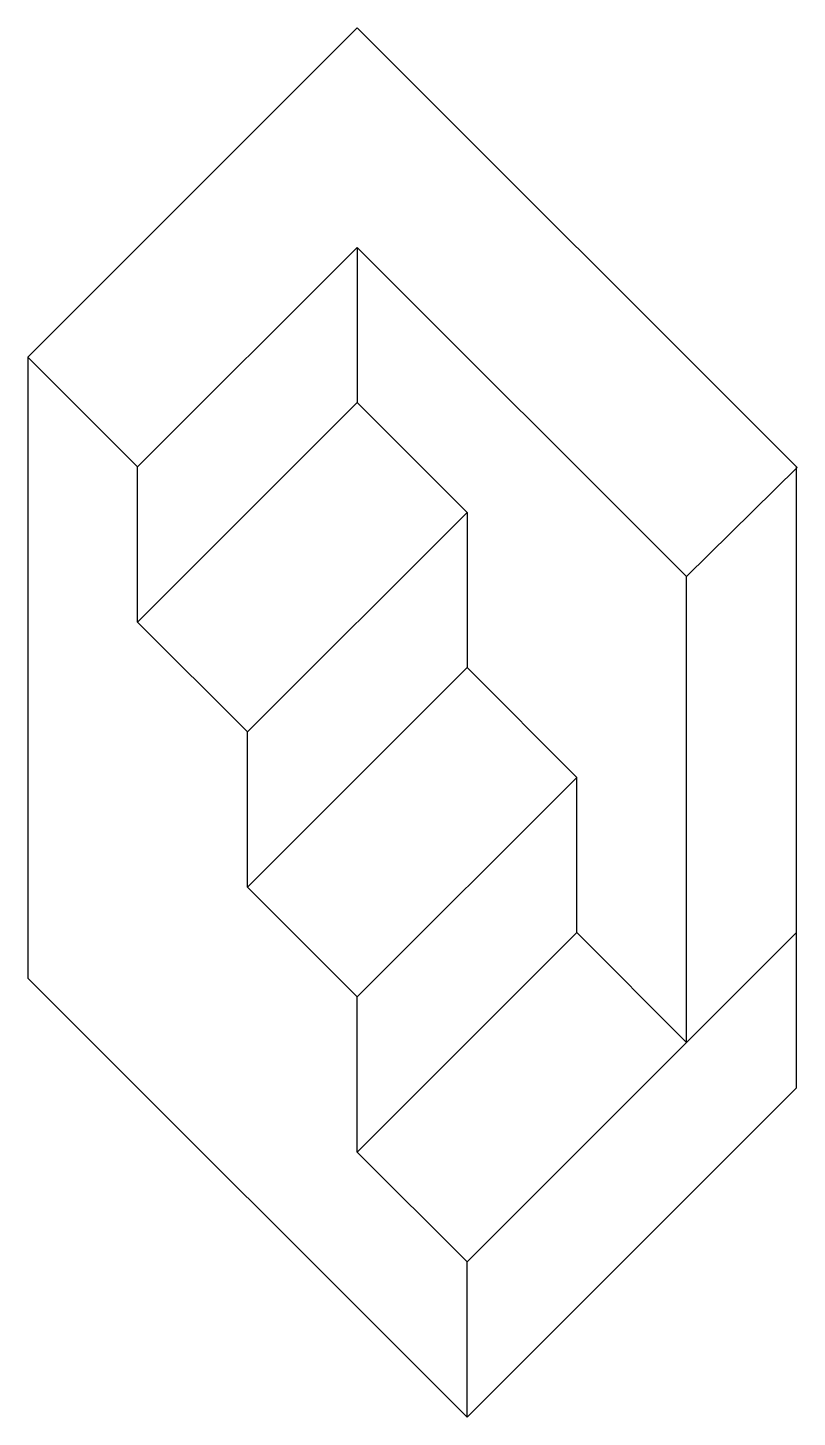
# Model space of a CAD drawing. Header units: millimetres. Extents: x 7426 to 7525, y 2520 to 2699.
import ezdxf

# ---------------------------------------------------------------- set-up
doc = ezdxf.new("R2010")
doc.units = ezdxf.units.MM

msp = doc.modelspace()

# ---------------------------------------------------------------- linework, layer by layer
for p, q in [((7425.95, 2656.33), (7468.38, 2698.76)), ((7468.38, 2698.76), (7525.04, 2642.09)), ((7440.09, 2642.19), (7468.38, 2670.47)), ((7468.38, 2670.47), (7468.38, 2650.47)), ((7510.8, 2628.05), (7468.38, 2670.47)), ((7440.09, 2642.19), (7425.95, 2656.33)), ((7425.95, 2656.33), (7425.95, 2576.33)), ((7440.09, 2622.19), (7468.38, 2650.47)), ((7468.38, 2650.47), (7482.52, 2636.33)), ((7440.09, 2622.19), (7440.09, 2642.19)), ((7510.8, 2628.05), (7525.04, 2642.09)), ((7524.95, 2582.19), (7524.95, 2642.19)), ((7454.23, 2608.05), (7482.52, 2636.33)), ((7482.52, 2636.33), (7482.52, 2616.33)), ((7510.8, 2568.05), (7510.8, 2628.05)), ((7454.23, 2608.05), (7440.09, 2622.19)), ((7454.23, 2588.05), (7482.52, 2616.33)), ((7482.52, 2616.33), (7496.66, 2602.19)), ((7454.23, 2588.05), (7454.23, 2608.05)), ((7468.38, 2573.9), (7496.66, 2602.19)), ((7496.66, 2582.19), (7496.66, 2602.19)), ((7468.38, 2573.9), (7454.23, 2588.05)), ((7468.38, 2553.9), (7496.66, 2582.19)), ((7524.95, 2582.19), (7482.52, 2539.76)), ((7496.66, 2582.19), (7510.8, 2568.05)), ((7524.95, 2562.19), (7524.95, 2582.19)), ((7425.95, 2576.33), (7482.52, 2519.76)), ((7468.38, 2553.9), (7468.38, 2573.9)), ((7482.52, 2519.76), (7524.95, 2562.19)), ((7482.52, 2539.76), (7468.38, 2553.9)), ((7482.52, 2519.76), (7482.52, 2539.76))]:
    msp.add_line(p, q)

doc.saveas('drawing.dxf')
